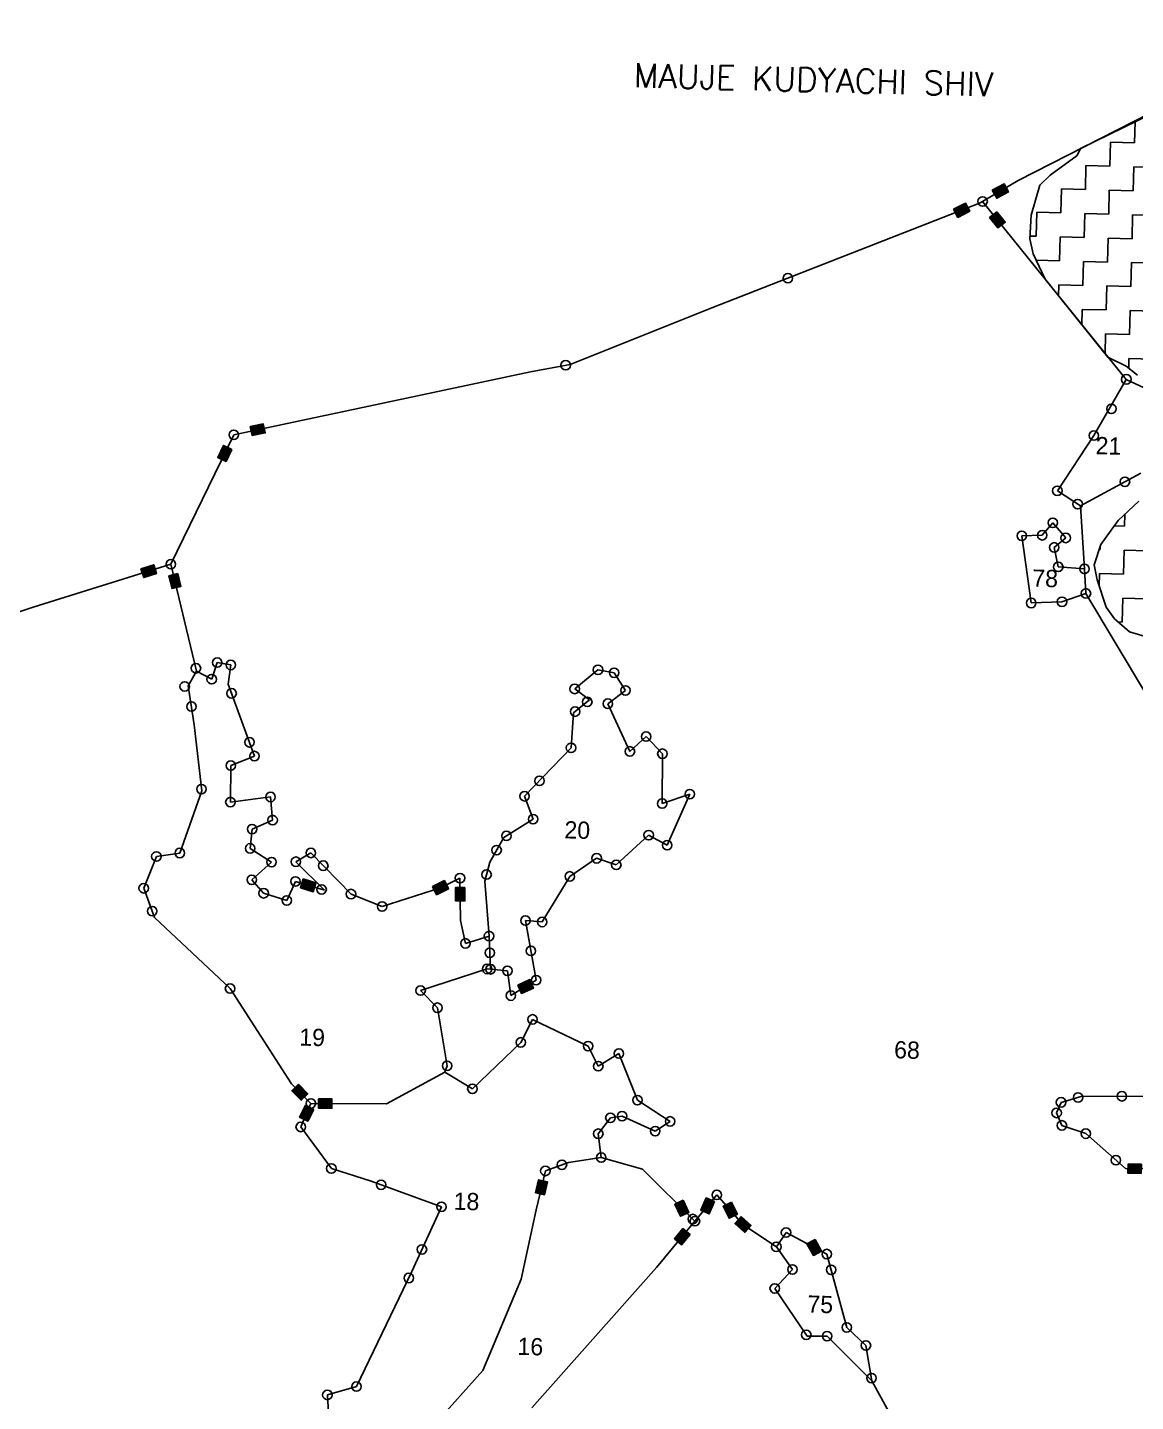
# Model space of a CAD drawing. Header units: metres. Extents: x 295068 to 298038, y 2018465 to 2021372.
# Drawn here: x 296069 to 296650, y 2020341 to 2021061 of the extents above; entities that cross this region are included whole.
import ezdxf
from ezdxf.enums import TextEntityAlignment as Align

# ---------------------------------------------------------------- set-up
doc = ezdxf.new("R2010")
doc.units = ezdxf.units.M
doc.header["$MEASUREMENT"] = 0
for name, color, linetype in [('POLY_HATCH', 12, 'Continuous'), ('POLY_PARCEL', 6, 'Continuous'), ('TEXT_MAPOUT', 7, 'Continuous'), ('TEXT_PARCEL', 7, 'Continuous'), ('V_BOUND_LINE', 7, 'Continuous')]:
    doc.layers.add(name, color=color, linetype=linetype)
doc.styles.get("Standard").update_dxf_attribs({"font": 'simplex.shx'})
doc.styles.add('TEXT_MAP', font='', dxfattribs={"height": 2.5})
doc.styles.get('TEXT_MAP').set_extended_font_data('Kruti Dev 050')

msp = doc.modelspace()

# ---------------------------------------------------------------- hatches: boundary and pattern name
for points in [[(296583.03, 2020975.21), (296580.73, 2020979.47), (296574.57, 2020976.14), (296576.87, 2020971.88)], [(296562.71, 2020965.06), (296560.46, 2020969.34), (296554.27, 2020966.08), (296556.52, 2020961.8)], [(296577.55, 2020956.29), (296581.32, 2020959.32), (296576.94, 2020964.78), (296573.16, 2020961.74)], [(296193.27, 2020848.84), (296192.27, 2020853.57), (296185.42, 2020852.12), (296186.42, 2020847.39)], [(296168.36, 2020835.98), (296172.71, 2020833.86), (296175.77, 2020840.16), (296171.42, 2020842.27)], [(296136.23, 2020775.03), (296134.79, 2020779.65), (296128.11, 2020777.56), (296129.55, 2020772.94)], [(296144.38, 2020767.14), (296149.09, 2020768.28), (296147.44, 2020775.08), (296142.74, 2020773.94)], [(296218.48, 2020608.21), (296219.89, 2020612.84), (296213.19, 2020614.87), (296211.79, 2020610.24)], [(296289.37, 2020609.67), (296287.23, 2020614.01), (296280.96, 2020610.92), (296283.1, 2020606.57)], [(296293.12, 2020603.34), (296297.97, 2020603.4), (296297.88, 2020610.4), (296293.04, 2020610.34)], [(296334.03, 2020557.69), (296332.05, 2020562.11), (296325.66, 2020559.26), (296327.64, 2020554.84)], [(296212.12, 2020498.86), (296215.57, 2020502.26), (296210.65, 2020507.24), (296207.21, 2020503.84)], [(296228.24, 2020494.68), (296228.27, 2020499.53), (296221.27, 2020499.56), (296221.24, 2020494.72)], [(296211.27, 2020489.98), (296215.6, 2020487.81), (296218.74, 2020494.06), (296214.42, 2020496.24)], [(296652.59, 2020460.42), (296652.73, 2020465.26), (296645.73, 2020465.46), (296645.59, 2020460.62)], [(296335.01, 2020450.32), (296339.73, 2020449.24), (296341.3, 2020456.06), (296336.58, 2020457.14)], [(296421.65, 2020441.15), (296426.09, 2020439.23), (296428.87, 2020445.65), (296424.43, 2020447.57)], [(296411.08, 2020437.98), (296415.45, 2020440.05), (296412.47, 2020446.37), (296408.09, 2020444.31)], [(296436.56, 2020436.99), (296440.88, 2020439.16), (296437.74, 2020445.41), (296433.42, 2020443.24)], [(296444.79, 2020429.52), (296448.04, 2020433.12), (296442.84, 2020437.81), (296439.6, 2020434.21)], [(296407.85, 2020426.16), (296411.58, 2020423.08), (296416.04, 2020428.47), (296412.31, 2020431.55)], [(296480.72, 2020417.42), (296484.96, 2020419.75), (296481.6, 2020425.88), (296477.35, 2020423.56)]]:
    msp.add_hatch(color=256).paths.add_polyline_path(points)

# ---------------------------------------------------------------- linework, layer by layer
for points in [[(296574.57, 2020976.14), (296580.73, 2020979.47), (296583.03, 2020975.21), (296576.87, 2020971.88)], [(296554.27, 2020966.08), (296560.46, 2020969.34), (296562.71, 2020965.06), (296556.52, 2020961.8)], [(296576.94, 2020964.78), (296581.32, 2020959.32), (296577.55, 2020956.29), (296573.16, 2020961.74)], [(296185.42, 2020852.12), (296192.27, 2020853.57), (296193.27, 2020848.84), (296186.42, 2020847.39)], [(296175.77, 2020840.16), (296172.71, 2020833.86), (296168.36, 2020835.98), (296171.42, 2020842.27)], [(296128.11, 2020777.56), (296134.79, 2020779.65), (296136.23, 2020775.03), (296129.55, 2020772.94)], [(296147.44, 2020775.08), (296149.09, 2020768.28), (296144.38, 2020767.14), (296142.74, 2020773.94)], [(296213.19, 2020614.87), (296219.89, 2020612.84), (296218.48, 2020608.21), (296211.79, 2020610.24)], [(296280.96, 2020610.92), (296287.23, 2020614.01), (296289.37, 2020609.67), (296283.1, 2020606.57)], [(296297.88, 2020610.4), (296297.97, 2020603.4), (296293.12, 2020603.34), (296293.04, 2020610.34)], [(296325.66, 2020559.26), (296332.05, 2020562.11), (296334.03, 2020557.69), (296327.64, 2020554.84)], [(296210.65, 2020507.24), (296215.57, 2020502.26), (296212.12, 2020498.86), (296207.21, 2020503.84)], [(296221.27, 2020499.56), (296228.27, 2020499.53), (296228.24, 2020494.68), (296221.24, 2020494.72)], [(296218.74, 2020494.06), (296215.6, 2020487.81), (296211.27, 2020489.98), (296214.42, 2020496.24)], [(296645.73, 2020465.46), (296652.73, 2020465.26), (296652.59, 2020460.42), (296645.59, 2020460.62)], [(296341.3, 2020456.06), (296339.73, 2020449.24), (296335.01, 2020450.32), (296336.58, 2020457.14)], [(296428.87, 2020445.65), (296426.09, 2020439.23), (296421.65, 2020441.15), (296424.43, 2020447.57)], [(296412.47, 2020446.37), (296415.45, 2020440.05), (296411.08, 2020437.98), (296408.09, 2020444.31)], [(296437.74, 2020445.41), (296440.88, 2020439.16), (296436.56, 2020436.99), (296433.42, 2020443.24)], [(296442.84, 2020437.81), (296448.04, 2020433.12), (296444.79, 2020429.52), (296439.6, 2020434.21)], [(296416.04, 2020428.47), (296411.58, 2020423.08), (296407.85, 2020426.16), (296412.31, 2020431.55)], [(296481.6, 2020425.88), (296484.96, 2020419.75), (296480.72, 2020417.42), (296477.35, 2020423.56)]]:
    msp.add_lwpolyline(points, close=True)
for centre in [(296569.48, 2020970.19), (296467.36, 2020929.96), (296350.83, 2020884.3), (296644.85, 2020876.92), (296637.02, 2020861.46), (296176.8, 2020847.82), (296627.86, 2020847.43), (296644.14, 2020823.18), (296608.67, 2020818.48), (296619.34, 2020811.48), (296606.28, 2020801.68), (296590, 2020794.86), (296600.74, 2020795.12), (296613.05, 2020793.73), (296607.02, 2020788.79), (296143.78, 2020779.93), (296609.17, 2020778.55), (296622.87, 2020777.47), (296623.67, 2020764.67), (296594.99, 2020759.62), (296611.11, 2020760.27), (296168.07, 2020728.36), (296175.22, 2020727.11), (296156.95, 2020725.37), (296165.19, 2020719.66), (296367.78, 2020724.59), (296376.25, 2020723.04), (296151.03, 2020715.87), (296175.65, 2020712.24), (296355.55, 2020714.54), (296382.18, 2020713.76), (296154.56, 2020705.32), (296362.17, 2020707.78), (296372.96, 2020706.82), (296355.77, 2020702.66), (296393, 2020689.57), (296184.97, 2020686.56), (296353.63, 2020683.66), (296187.59, 2020679.36), (296384.55, 2020681.81), (296401.55, 2020680.58), (296175.22, 2020674.36), (296159.84, 2020662.03), (296337.06, 2020666.35), (296174.99, 2020655.23), (296196.08, 2020657.88), (296329.29, 2020658.24), (296401.43, 2020654.43), (296415.93, 2020659.37), (296333.76, 2020646.27), (296186.4, 2020641.01), (296197.16, 2020645.78), (296319.77, 2020637.47), (296394.35, 2020637.87), (296404.06, 2020632.57), (296136.17, 2020626.69), (296148.46, 2020628.5), (296185.34, 2020630.94), (296217.2, 2020628.52), (296314.62, 2020629.99), (296367.08, 2020625.72), (296196.59, 2020623.74), (296209.37, 2020623.94), (296223.72, 2020621.86), (296377.37, 2020622.26), (296186.24, 2020614.44), (296209.1, 2020613.58), (296295.41, 2020615.34), (296309.37, 2020617.22), (296353, 2020616.25), (296129.53, 2020609.99), (296192.45, 2020607.37), (296204.59, 2020603.6), (296222.85, 2020609.41), (296238.25, 2020606.98), (296134.02, 2020598.01), (296254.58, 2020600.45), (296329.75, 2020593.09), (296338.51, 2020592.33), (296310.63, 2020584.95), (296298.28, 2020581.11), (296311.04, 2020576.2), (296332.6, 2020577.18), (296309.65, 2020567.68), (296311.45, 2020567.52), (296320.29, 2020566.76), (296335.33, 2020561.85), (296174.82, 2020557.39), (296274.77, 2020556.36), (296322.09, 2020553.69), (296283.59, 2020547.36), (296333.44, 2020541.25), (296327.28, 2020529.18), (296362.62, 2020527.21), (296288.65, 2020516.93), (296367.93, 2020516.7), (296378.75, 2020523.34), (296301.91, 2020504.85), (296217.25, 2020497.17), (296388.49, 2020498.9), (296610.6, 2020497.74), (296619.55, 2020500.32), (296642.53, 2020500.91), (296374.27, 2020489.63), (296380.41, 2020490.53), (296405.61, 2020487.75), (296608.31, 2020492.17), (296211.87, 2020484.82), (296367.93, 2020481.29), (296397.77, 2020482.64), (296611.1, 2020485.66), (296623.6, 2020481.32), (296369.47, 2020468.76), (296639.36, 2020467.41), (296227.94, 2020463.07), (296340.17, 2020461.75), (296348.89, 2020464.98), (296254.03, 2020454.51), (296430.07, 2020449.2), (296285.69, 2020442.98), (296417.48, 2020436.54), (296418.63, 2020435.39), (296466.38, 2020429.43), (296275.46, 2020420.59), (296461.31, 2020422.01), (296487.78, 2020418.17), (296469.74, 2020410.1), (296490.02, 2020409.92), (296268.54, 2020405.61), (296460.46, 2020400.12), (296498.24, 2020379.67), (296477.01, 2020375.83), (296487.95, 2020375.13), (296508.3, 2020370.23), (296511.22, 2020353.12), (296225.85, 2020344.28), (296241.13, 2020348.67)]:
    msp.add_circle(centre, 2.48)
at = {"layer": 'POLY_HATCH'}
for p, q in [((296620.87, 2020997.94), (296750.73, 2021061.45)), ((296620.87, 2020997.94), (296619.1, 2020994.36)), ((296619.1, 2020994.36), (296604.94, 2020983.98)), ((296604.94, 2020983.98), (296599.42, 2020978.75)), ((296599.42, 2020978.75), (296594.98, 2020962.97)), ((296594.98, 2020962.97), (296594.22, 2020950.67)), ((296594.22, 2020950.67), (296596.03, 2020942.79)), ((296596.03, 2020942.79), (296602.25, 2020929.4)), ((296602.25, 2020929.4), (296608.68, 2020921.4)), ((296608.68, 2020921.4), (296635.08, 2020888.54)), ((296635.08, 2020888.54), (296644.74, 2020883.87)), ((296644.74, 2020883.87), (296650.67, 2020879.02)), ((296651.4, 2020813.08), (296640.62, 2020802.85)), ((296640.62, 2020802.85), (296631.48, 2020790.31)), ((296631.48, 2020790.31), (296628.07, 2020779.61)), ((296628.07, 2020779.61), (296629.56, 2020771.69)), ((296629.56, 2020771.69), (296634.3, 2020757.37)), ((296634.3, 2020757.37), (296638.7, 2020751.3)), ((296638.7, 2020751.3), (296646.48, 2020744.56)), ((296646.48, 2020744.56), (296660.59, 2020740.22))]:
    msp.add_line(p, q, dxfattribs=at)
at = {"layer": 'POLY_HATCH', "linetype": 'Continuous'}
for p, q in [((296649.15, 2021000.95), (296649.43, 2021011.91)), ((296636.26, 2020988.7), (296636.58, 2021001.27)), ((296636.58, 2021001.27), (296649.15, 2021000.95)), ((296623.36, 2020976.46), (296623.69, 2020989.03)), ((296623.69, 2020989.03), (296636.26, 2020988.7)), ((296648.5, 2020975.81), (296648.82, 2020988.38)), ((296648.82, 2020988.38), (296661.39, 2020988.06)), ((296610.47, 2020964.22), (296610.8, 2020976.79)), ((296610.8, 2020976.79), (296623.36, 2020976.46)), ((296635.61, 2020963.57), (296635.93, 2020976.14)), ((296635.93, 2020976.14), (296648.5, 2020975.81)), ((296597.58, 2020951.98), (296597.91, 2020964.54)), ((296597.91, 2020964.54), (296610.47, 2020964.22)), ((296622.72, 2020951.33), (296623.04, 2020963.89)), ((296623.04, 2020963.89), (296635.61, 2020963.57)), ((296647.85, 2020950.68), (296648.17, 2020963.25)), ((296648.17, 2020963.25), (296660.74, 2020962.92)), ((296594.3, 2020952.06), (296597.58, 2020951.98)), ((296609.83, 2020939.08), (296610.15, 2020951.65)), ((296610.15, 2020951.65), (296622.72, 2020951.33)), ((296634.96, 2020938.44), (296635.28, 2020951)), ((296635.28, 2020951), (296647.85, 2020950.68)), ((296597.6, 2020939.4), (296609.83, 2020939.08)), ((296622.07, 2020926.19), (296622.39, 2020938.76)), ((296622.39, 2020938.76), (296634.96, 2020938.44)), ((296647.2, 2020925.55), (296647.53, 2020938.11)), ((296647.53, 2020938.11), (296660.09, 2020937.79)), ((296609.35, 2020920.56), (296609.5, 2020926.52)), ((296609.5, 2020926.52), (296622.07, 2020926.19)), ((296634.31, 2020913.3), (296634.64, 2020925.87)), ((296634.64, 2020925.87), (296647.2, 2020925.55)), ((296621.53, 2020905.4), (296621.74, 2020913.63)), ((296621.74, 2020913.63), (296634.31, 2020913.3)), ((296646.55, 2020900.41), (296646.88, 2020912.98)), ((296646.88, 2020912.98), (296659.44, 2020912.66)), ((296633.72, 2020890.23), (296633.99, 2020900.74)), ((296633.99, 2020900.74), (296646.55, 2020900.41)), ((296646.1, 2020882.76), (296646.23, 2020887.85)), ((296646.23, 2020887.85), (296658.8, 2020887.52)), ((296643.96, 2020799.88), (296644.12, 2020806.18)), ((296638.55, 2020800.02), (296643.96, 2020799.88)), ((296630.63, 2020787.65), (296631.07, 2020787.64)), ((296631.07, 2020787.64), (296631.11, 2020789.15)), ((296643.31, 2020774.75), (296643.64, 2020787.31)), ((296643.64, 2020787.31), (296656.2, 2020786.99)), ((296630.58, 2020768.6), (296630.75, 2020775.07)), ((296630.75, 2020775.07), (296643.31, 2020774.75)), ((296642.66, 2020749.61), (296642.99, 2020762.18)), ((296642.99, 2020762.18), (296655.56, 2020761.85)), ((296640.58, 2020749.67), (296642.66, 2020749.61))]:
    msp.add_line(p, q, dxfattribs=at)
at = {"layer": 'POLY_PARCEL'}
for p, q in [((296644.85, 2020876.92), (296569.48, 2020970.19)), ((296644.85, 2020876.92), (296627.86, 2020847.43)), ((296669.09, 2020865.43), (296644.85, 2020876.92)), ((296627.86, 2020847.43), (296608.67, 2020818.48)), ((296620.81, 2020810.51), (296652.39, 2020827.66)), ((296608.67, 2020818.48), (296620.81, 2020810.51)), ((296622.87, 2020777.47), (296620.81, 2020810.51)), ((296600.74, 2020795.12), (296606.28, 2020801.68)), ((296606.28, 2020801.68), (296613.05, 2020793.73)), ((296590, 2020794.86), (296600.74, 2020795.12)), ((296594.99, 2020759.62), (296590, 2020794.86)), ((296613.05, 2020793.73), (296607.02, 2020788.79)), ((296607.02, 2020788.79), (296609.17, 2020778.55)), ((296157.31, 2020723.85), (296143.78, 2020779.93)), ((296609.17, 2020778.55), (296622.87, 2020777.47)), ((296623.67, 2020764.67), (296622.87, 2020777.47)), ((296623.67, 2020764.67), (296611.11, 2020760.27)), ((296654.93, 2020712.34), (296623.67, 2020764.67)), ((296611.11, 2020760.27), (296594.99, 2020759.62)), ((296168.07, 2020728.36), (296165.19, 2020719.66)), ((296175.22, 2020727.11), (296168.07, 2020728.36)), ((296157.31, 2020723.85), (296152.86, 2020716.26)), ((296165.19, 2020719.66), (296157.31, 2020723.85)), ((296173.9, 2020717.05), (296175.22, 2020727.11)), ((296367.78, 2020724.59), (296355.55, 2020714.54)), ((296376.25, 2020723.04), (296367.78, 2020724.59)), ((296382.18, 2020713.76), (296376.25, 2020723.04)), ((296152.86, 2020716.26), (296156.05, 2020695.71)), ((296187.59, 2020679.36), (296173.9, 2020717.05)), ((296355.55, 2020714.54), (296363.38, 2020708.76)), ((296372.96, 2020706.82), (296382.18, 2020713.76)), ((296363.38, 2020708.76), (296354.9, 2020701.96)), ((296384.55, 2020681.81), (296372.96, 2020706.82)), ((296354.9, 2020701.96), (296353.63, 2020683.66)), ((296156.05, 2020695.71), (296159.94, 2020661.16)), ((296393, 2020689.57), (296384.55, 2020681.81)), ((296401.55, 2020680.58), (296393, 2020689.57)), ((296175.22, 2020674.36), (296187.59, 2020679.36)), ((296353.63, 2020683.66), (296329.29, 2020658.24)), ((296401.43, 2020654.43), (296401.55, 2020680.58)), ((296174.99, 2020655.23), (296175.22, 2020674.36)), ((296159.94, 2020661.16), (296148.46, 2020628.5)), ((296196.08, 2020657.88), (296174.99, 2020655.23)), ((296197.16, 2020645.78), (296196.08, 2020657.88)), ((296329.29, 2020658.24), (296333.76, 2020646.27)), ((296415.93, 2020659.37), (296401.43, 2020654.43)), ((296404.06, 2020632.57), (296415.93, 2020659.37)), ((296186.4, 2020641.01), (296197.16, 2020645.78)), ((296333.76, 2020646.27), (296318.34, 2020636.57)), ((296185.34, 2020630.94), (296186.4, 2020641.01)), ((296318.34, 2020636.57), (296311.09, 2020623.74)), ((296377.37, 2020622.26), (296394.35, 2020637.87)), ((296394.35, 2020637.87), (296404.06, 2020632.57)), ((296148.46, 2020628.5), (296136.17, 2020626.69)), ((296196.59, 2020623.74), (296185.34, 2020630.94)), ((296217.2, 2020628.52), (296209.37, 2020623.94)), ((296238.25, 2020606.98), (296217.2, 2020628.52)), ((296136.17, 2020626.69), (296129.53, 2020609.99)), ((296186.24, 2020614.44), (296196.59, 2020623.74)), ((296209.37, 2020623.94), (296224.41, 2020608.94)), ((296311.09, 2020623.74), (296308.44, 2020613.71)), ((296353, 2020616.25), (296367.08, 2020625.72)), ((296367.08, 2020625.72), (296377.37, 2020622.26)), ((296192.45, 2020607.37), (296186.24, 2020614.44)), ((296209.1, 2020613.58), (296204.59, 2020603.6)), ((296224.41, 2020608.94), (296209.1, 2020613.58)), ((296295.41, 2020615.34), (296285.17, 2020610.29)), ((296295.66, 2020593.13), (296295.41, 2020615.34)), ((296308.44, 2020613.71), (296310.63, 2020584.95)), ((296338.51, 2020592.33), (296353, 2020616.25)), ((296129.53, 2020609.99), (296135.26, 2020594.69)), ((296204.59, 2020603.6), (296192.45, 2020607.37)), ((296254.58, 2020600.45), (296238.25, 2020606.98)), ((296285.17, 2020610.29), (296254.58, 2020600.45)), ((296135.26, 2020594.69), (296174.82, 2020557.39)), ((296298.28, 2020581.11), (296295.66, 2020593.13)), ((296335.33, 2020561.85), (296329.75, 2020593.09)), ((296329.75, 2020593.09), (296338.51, 2020592.33)), ((296310.63, 2020584.95), (296298.28, 2020581.11)), ((296310.63, 2020584.95), (296311.45, 2020567.52)), ((296274.77, 2020556.36), (296309.65, 2020567.68)), ((296309.65, 2020567.68), (296311.45, 2020567.52)), ((296311.45, 2020567.52), (296320.29, 2020566.76)), ((296320.29, 2020566.76), (296322.09, 2020553.69)), ((296174.82, 2020557.39), (296207.05, 2020507.4)), ((296283.59, 2020547.36), (296274.77, 2020556.36)), ((296322.09, 2020553.69), (296335.33, 2020561.85)), ((296288.65, 2020516.93), (296283.59, 2020547.36)), ((296327.28, 2020529.18), (296333.44, 2020541.25)), ((296333.44, 2020541.25), (296362.62, 2020527.21)), ((296301.91, 2020504.85), (296327.28, 2020529.18)), ((296362.62, 2020527.21), (296367.93, 2020516.7)), ((296367.93, 2020516.7), (296378.75, 2020523.34)), ((296378.75, 2020523.34), (296388.49, 2020498.9)), ((296256.88, 2020496.94), (296287.5, 2020513.51)), ((296287.5, 2020513.51), (296288.65, 2020516.93)), ((296287.5, 2020513.51), (296301.91, 2020504.85)), ((296207.05, 2020507.4), (296217.25, 2020497.17)), ((296388.49, 2020498.9), (296405.61, 2020487.75)), ((296610.6, 2020497.74), (296608.31, 2020492.17)), ((296621.69, 2020500.94), (296610.6, 2020497.74)), ((296665.97, 2020500.87), (296621.69, 2020500.94)), ((296211.87, 2020484.82), (296217.25, 2020497.17)), ((296217.25, 2020497.17), (296256.88, 2020496.94)), ((296380.41, 2020490.53), (296374.27, 2020489.63)), ((296397.77, 2020482.64), (296380.41, 2020490.53)), ((296608.31, 2020492.17), (296611.1, 2020485.66)), ((296227.94, 2020463.07), (296211.87, 2020484.82)), ((296374.27, 2020489.63), (296367.93, 2020481.29)), ((296405.61, 2020487.75), (296397.77, 2020482.64)), ((296611.1, 2020485.66), (296623.6, 2020481.32)), ((296367.93, 2020481.29), (296369.47, 2020468.76)), ((296623.6, 2020481.32), (296644.36, 2020462.99)), ((296369.47, 2020468.76), (296352.38, 2020466.27)), ((296391.08, 2020462.63), (296369.47, 2020468.76)), ((296248.78, 2020456.42), (296227.94, 2020463.07)), ((296340.17, 2020461.75), (296335.38, 2020441.41)), ((296352.38, 2020466.27), (296340.17, 2020461.75)), ((296418.63, 2020435.39), (296391.08, 2020462.63)), ((296644.36, 2020462.99), (296680.85, 2020462.59)), ((296285.69, 2020442.98), (296248.78, 2020456.42)), ((296418.63, 2020435.39), (296430.07, 2020449.2)), ((296430.07, 2020449.2), (296443.82, 2020433.66)), ((296270.14, 2020408.94), (296285.69, 2020442.98)), ((296335.38, 2020441.41), (296327.53, 2020404.94)), ((296398.51, 2020411.09), (296418.63, 2020435.39)), ((296443.82, 2020433.66), (296461.31, 2020422.01)), ((296461.31, 2020422.01), (296466.38, 2020429.43)), ((296466.38, 2020429.43), (296487.78, 2020418.17)), ((296469.74, 2020410.1), (296461.31, 2020422.01)), ((296487.78, 2020418.17), (296498.24, 2020379.67)), ((296333.14, 2020337.6), (296398.51, 2020411.09)), ((296241.13, 2020348.67), (296270.14, 2020408.94)), ((296327.53, 2020404.94), (296307.36, 2020357.17)), ((296460.46, 2020400.12), (296469.74, 2020410.1)), ((296477.47, 2020375.16), (296460.46, 2020400.12)), ((296487.95, 2020375.13), (296477.47, 2020375.16)), ((296511.47, 2020351.64), (296487.95, 2020375.13)), ((296498.24, 2020379.67), (296508.3, 2020370.23)), ((296508.3, 2020370.23), (296511.47, 2020351.64)), ((296307.36, 2020357.17), (296282.42, 2020329.11)), ((296225.85, 2020344.28), (296241.13, 2020348.67)), ((296511.47, 2020351.64), (296528.22, 2020321.03)), ((296226.4, 2020334.7), (296225.85, 2020344.28))]:
    msp.add_line(p, q, dxfattribs=at)
at = {"layer": 'V_BOUND_LINE', "ltscale": 10}
for p, q in [((296695.53, 2021036.18), (296588.13, 2020981.17)), ((296588.13, 2020981.17), (296569.48, 2020970.19)), ((296567.85, 2020969.23), (296427.5, 2020914.38)), ((296569.48, 2020970.19), (296567.85, 2020969.23)), ((296427.5, 2020914.38), (296353.18, 2020884.75)), ((296332.36, 2020880.8), (296176.8, 2020847.82)), ((296353.18, 2020884.75), (296332.36, 2020880.8)), ((296176.8, 2020847.82), (296143.78, 2020779.93)), ((296143.78, 2020779.93), (296071.58, 2020757.36)), ((296071.58, 2020757.36), (295910.32, 2020704.31))]:
    msp.add_line(p, q, dxfattribs=at)

# ---------------------------------------------------------------- texts
at = {"layer": 'TEXT_MAPOUT'}
msp.add_text('MAUJE KUDYACHI SHIV', height=12.5709, rotation=358.52265, dxfattribs=at).set_placement((296480.69, 2021027.71), align=Align.CENTER)
at = {"layer": 'TEXT_PARCEL', "style": 'TEXT_MAP'}
for s, p in [('21', (296635.4, 2020837.52)), ('78', (296602.18, 2020768)), ('20', (296356.81, 2020636.02)), ('19', (296217.77, 2020527.33)), ('68', (296529.72, 2020520.68)), ('18', (296298.7, 2020441.26)), ('75', (296484.24, 2020387.27)), ('16', (296332.2, 2020365.15))]:
    msp.add_text(s, height=9.051, rotation=358.52265, dxfattribs=at).set_placement(p, align=Align.CENTER)

doc.saveas('drawing.dxf')
